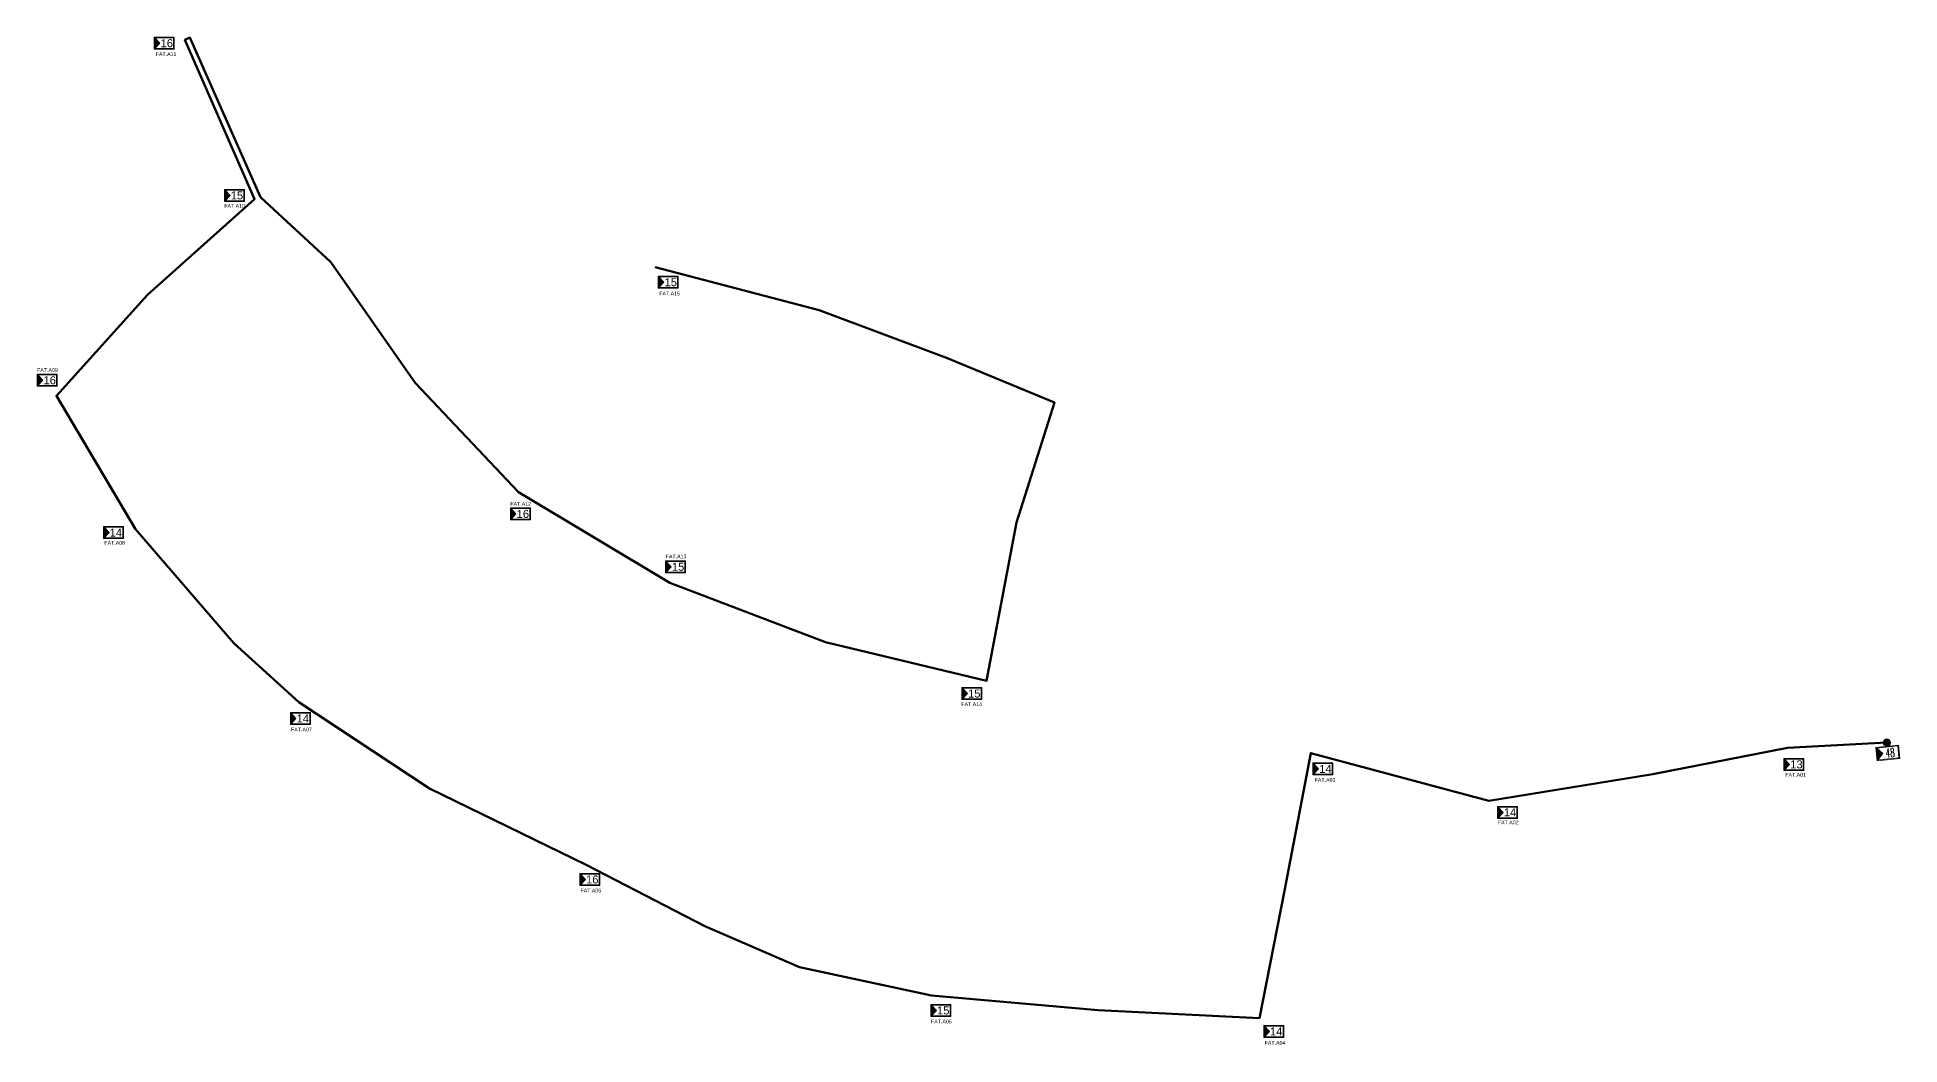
# Model space of a CAD drawing. Header units: metres. Extents: x 13896388 to 13903255, y 143653 to 146177.
# Drawn here: x 13902759.5 to 13903255.3, y 145862.2 to 146130.4 of the extents above; entities that cross this region are included whole.
import ezdxf
from ezdxf.enums import TextEntityAlignment as Align

# ---------------------------------------------------------------- set-up
doc = ezdxf.new("R2010")
doc.units = ezdxf.units.M
doc.layers.add('FAT', color=30, linetype='Continuous', lineweight=18)
doc.layers.add('FDT', color=12, linetype='Continuous', lineweight=18)
doc.layers.add('FAT CODE', color=7, linetype='Continuous')
doc.layers.add('FO 48 CORE', color=7, linetype='Continuous', lineweight=50, true_color=0x8000a0)
doc.styles.add('ISO-Text', font='simplex.shx', dxfattribs={"width": 0.6})
doc.styles.get("Standard").update_dxf_attribs({"font": 'arial.ttf'})

# ---------------------------------------------------------------- blocks, each defined once
blk = doc.blocks.new('FAT')
h = blk.add_hatch(color=2)
h.dxf.hatch_style = 1
h.paths.add_polyline_path([(-4.25, 2), (-4.25, -2), (-2.4, 0)])
for points in [[(-4.5, 2.25), (3, 2.25), (3, -2.25), (-4.5, -2.25)], [(-4.25, 2), (2.75, 2), (2.75, -2), (-4.25, -2)]]:
    blk.add_lwpolyline(points, close=True)
at = {"color": 2}
blk.add_lwpolyline([(-4.25, 2), (-4.25, -2), (-2.4, 0)], close=True, dxfattribs=at)
at = {"color": 7}
blk.add_attdef('FAT', text='', height=3, dxfattribs=at).set_placement((0.18, 0), align=Align.MIDDLE_CENTER)
blk = doc.blocks.new('FDT')
h = blk.add_hatch(color=2)
h.dxf.hatch_style = 1
h.paths.add_polyline_path([(-4.25, 2), (-4.25, -2), (-2.4, 0)])
h = blk.add_hatch(color=256)
h.dxf.hatch_style = 1
h.paths.add_polyline_path([(-1.97, 3.47, 1), (0.47, 3.47, 1)])
for points in [[(-4.5, 2.25), (3, 2.25), (3, -2.25), (-4.5, -2.25)], [(-4.25, 2), (2.75, 2), (2.75, -2), (-4.25, -2)]]:
    blk.add_lwpolyline(points, close=True)
at = {"color": 2}
blk.add_lwpolyline([(-4.25, 2), (-4.25, -2), (-2.4, 0)], close=True, dxfattribs=at)
blk.add_circle((-0.75, 3.47), 1.22)
at = {"style": 'ISO-Text', "width": 0.6}
blk.add_attdef('FDT', text='', height=3, dxfattribs=at).set_placement((0, 0), align=Align.MIDDLE_CENTER)

msp = doc.modelspace()

# ---------------------------------------------------------------- linework, layer by layer
at = {"layer": 'FO 48 CORE'}
msp.add_lwpolyline([(13903251.89, 145942.65), (13903225.45, 145941.25), (13903189.58, 145934.27), (13903145.92, 145927.15), (13903098.52, 145939.86), (13903091.53, 145903.16), (13903084.86, 145869.3), (13903041.93, 145871.42), (13902997.57, 145875.33), (13902962.43, 145882.86), (13902937.23, 145893.77), (13902905.7, 145910.13), (13902863.99, 145930.45), (13902829.15, 145953.4), (13902811.91, 145969.14), (13902785.7, 145999.47), (13902764.66, 146034.94), (13902788.86, 146061.84), (13902817.4, 146087.35), (13902798.83, 146129.69), (13902800.19, 146130.32), (13902818.99, 146087.88), (13902837.65, 146070.57), (13902860.15, 146038.39), (13902887.62, 146009.34), (13902927.89, 145985.2), (13902969.35, 145969.4), (13903012.21, 145959.05), (13903020.22, 146001.19), (13903030.37, 146033.16), (13903001.59, 146045.03), (13902967.7, 146057.78), (13902924.07, 146069.22)], dxfattribs=at)

# ---------------------------------------------------------------- block references
at = {"layer": 'FAT', "xscale": 0.7100982745311318, "yscale": 0.7100982745311318, "zscale": 0.7100982745311318}
for p, values in [((13902793.9, 146128.82), {'FAT': '16'}), ((13902812.57, 146088.31), {'FAT': '15'}), ((13902928.06, 146065.2), {'FAT': '15'}), ((13902762.74, 146039.09), {'FAT': '16'}), ((13902888.68, 146003.53), {'FAT': '16'}), ((13902780.35, 145998.57), {'FAT': '14'}), ((13902930.01, 145989.44), {'FAT': '15'}), ((13903008.84, 145955.71), {'FAT': '15'}), ((13902830.11, 145949.06), {'FAT': '14'}), ((13903102.33, 145935.65), {'FAT': '14'}), ((13903227.69, 145936.84), {'FAT': '13'}), ((13903151.45, 145924.07), {'FAT': '14'}), ((13902907.15, 145906.21), {'FAT': '16'}), ((13903000.58, 145871.34), {'FAT': '15'}), ((13903089.22, 145865.75), {'FAT': '14'})]:
    msp.add_blockref('FAT', p, dxfattribs=at).add_auto_attribs(values)
at = {"layer": 'FDT', "xscale": 0.8000000000000006, "yscale": 0.8000000000000006, "zscale": 0.8000000000000006, "rotation": 5.649778091378152}
msp.add_blockref('FDT', (13903252.76, 145939.94), dxfattribs=at).add_auto_attribs({'FDT': '48'})

# ---------------------------------------------------------------- texts
at = {"layer": 'FAT CODE'}
for s, p in [('FAT.A11', (13902793.83, 146125.93)), ('FAT.A10', (13902812.08, 146085.52)), ('FAT.A15', (13902927.87, 146062.17)), ('FAT.A09', (13902762.26, 146041.83)), ('FAT.A12', (13902888.23, 146006.19)), ('FAT.A08', (13902780.17, 145995.83)), ('FAT.A13', (13902929.59, 145992.21)), ('FAT.A14', (13903008.28, 145952.84)), ('FAT.A07', (13902829.86, 145946.12)), ('FAT.A03', (13903102.34, 145932.73)), ('FAT.A01', (13903227.63, 145934.09)), ('FAT.A02', (13903151.1, 145921.38)), ('FAT.A06', (13902906.9, 145903.27)), ('FAT.A05', (13903000.22, 145868.4)), ('FAT.A04', (13903089.04, 145862.72))]:
    msp.add_text(s, height=1, dxfattribs=at).set_placement(p, align=Align.MIDDLE_CENTER)

doc.saveas('drawing.dxf')
